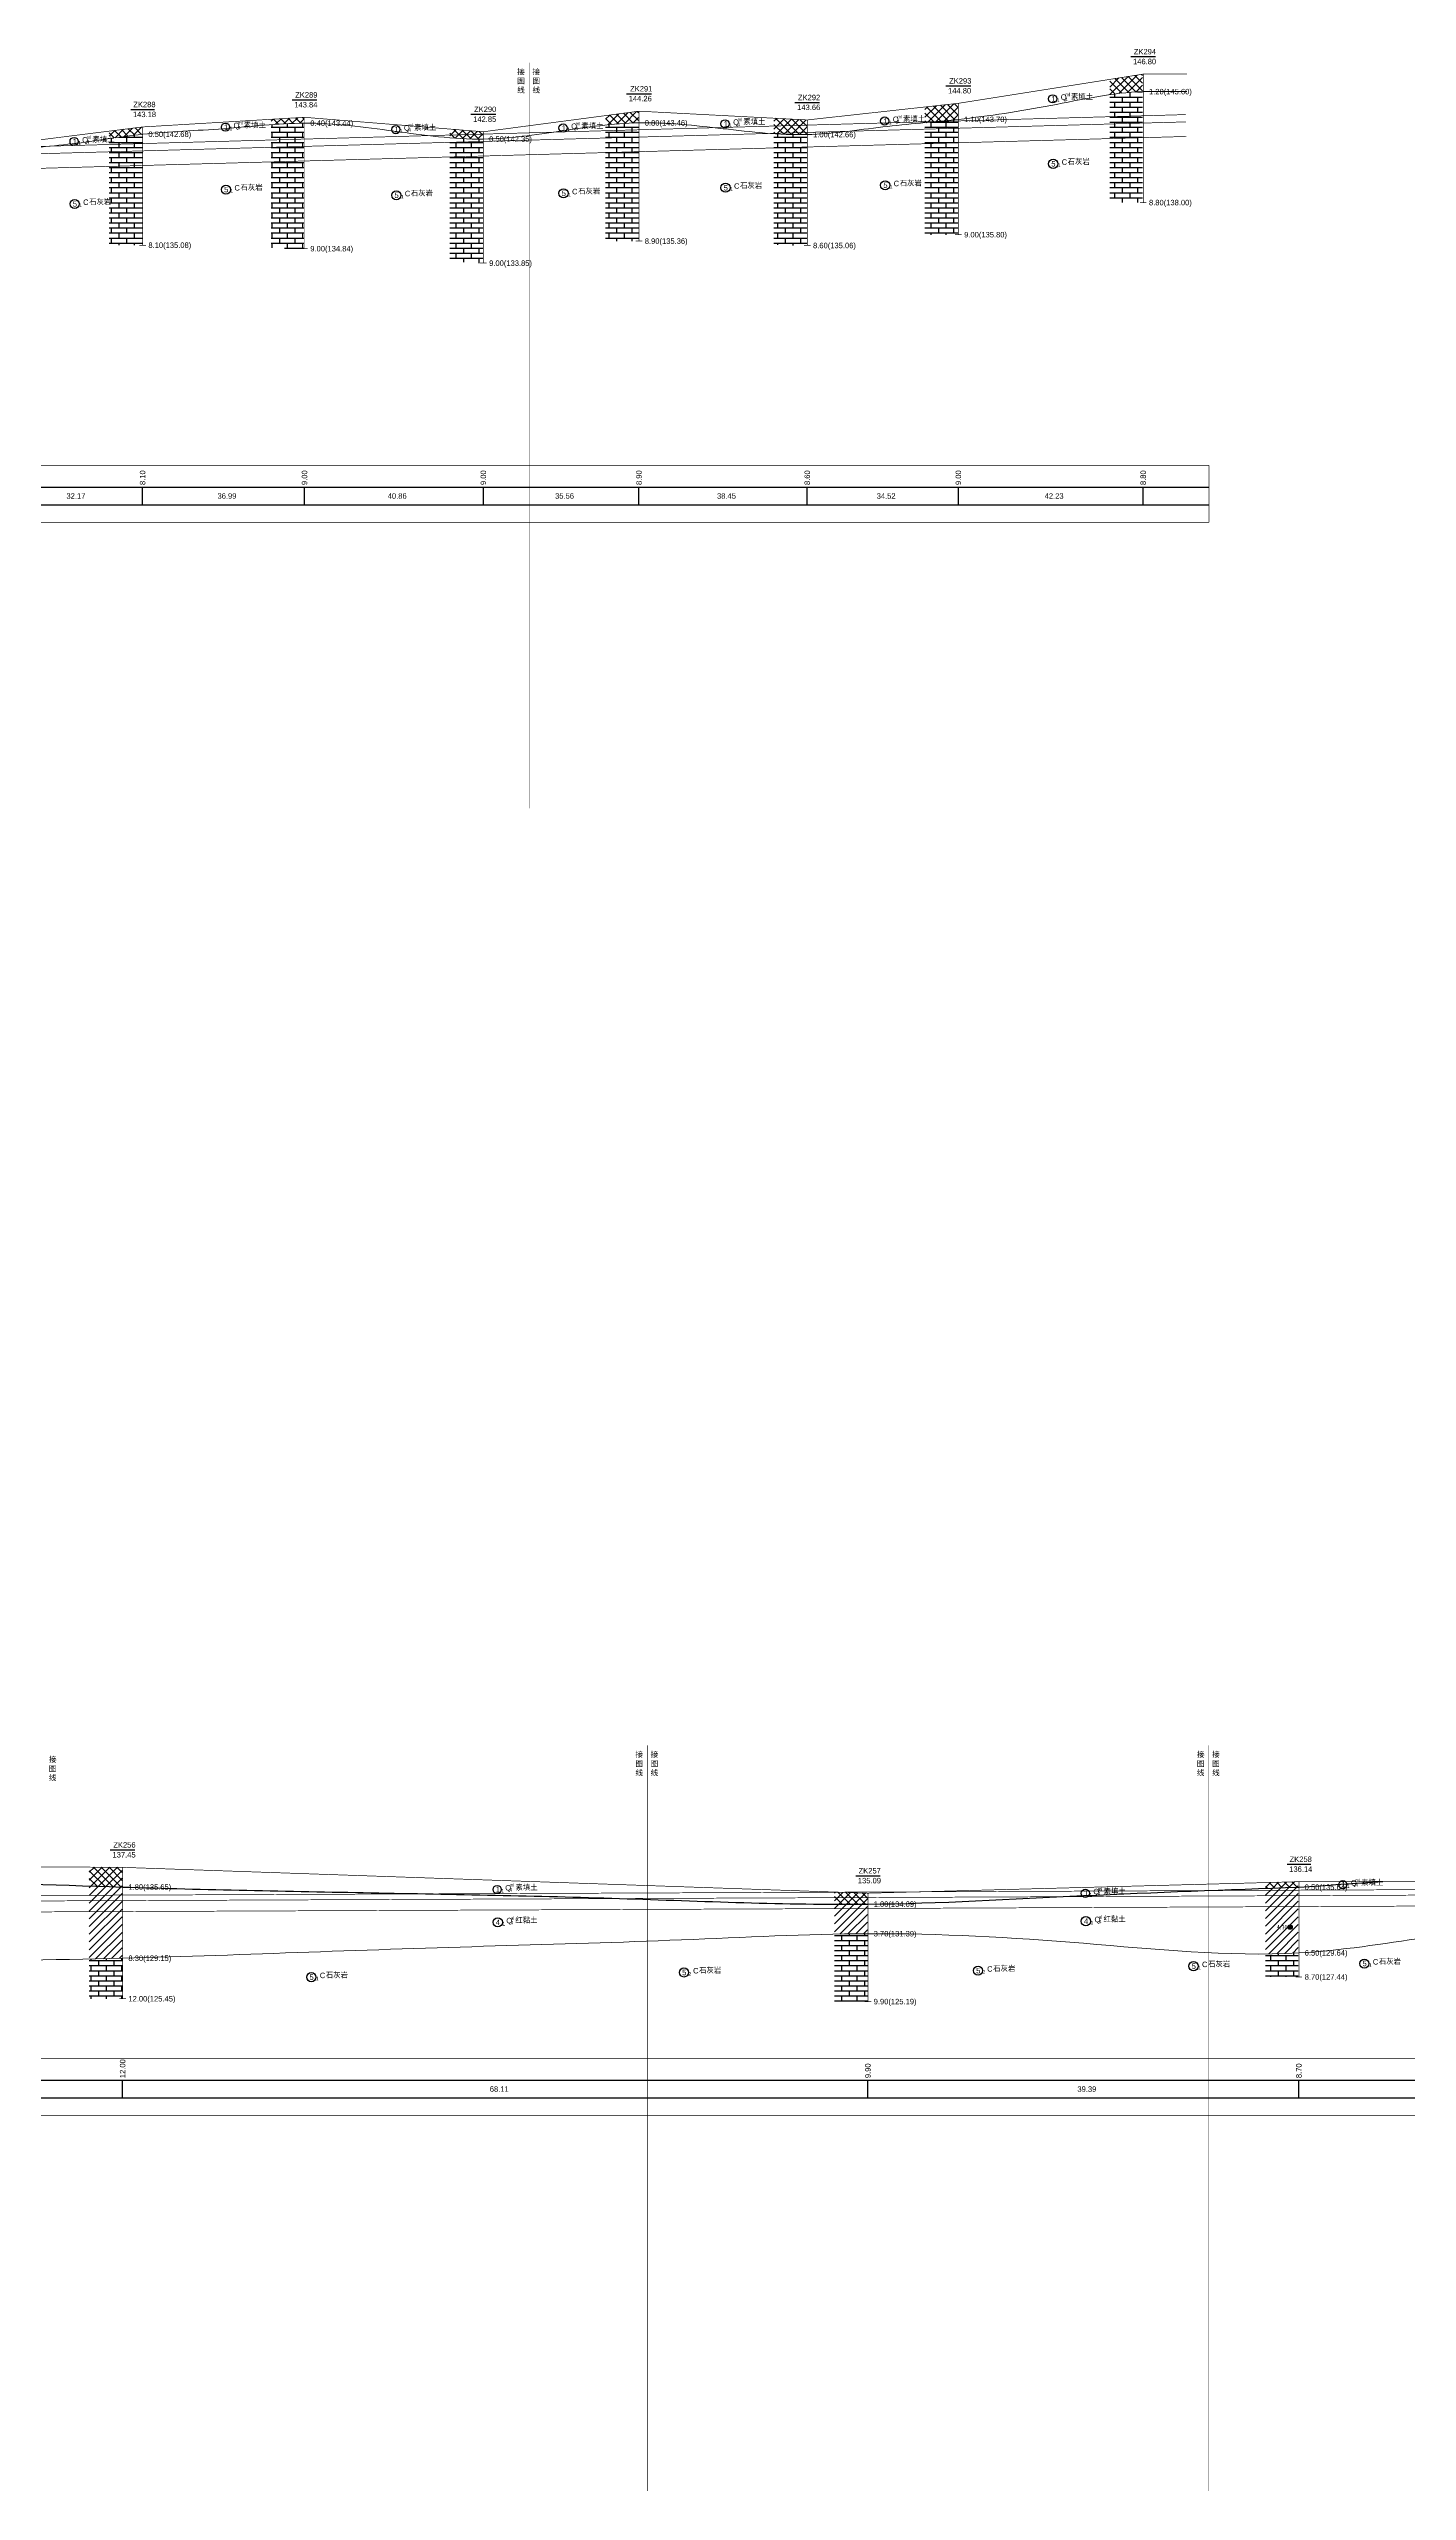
# Model space of a CAD drawing. Header units: inches. Extents: x -205 to 12199, y -11610 to -150.
# Drawn here: x 4625 to 5246, y -11602 to -10487 of the extents above; entities that cross this region are included whole.
import ezdxf

# ---------------------------------------------------------------- set-up
doc = ezdxf.new("R2010")
doc.units = ezdxf.units.IN
doc.header["$MEASUREMENT"] = 0
for name, pattern in [('ACAD_ISO03W100', [30, 12, -18]), ('ACAD_ISO05W100', [34, 24, -3, 0.5, -3, 0.5, -3]), ('ACAD_ISO12W100', [21, 12, -3, 0, -3, 0, -3])]:
    doc.linetypes.add(name, pattern=pattern)
for name, color, linetype in [('GiCAD_PouMian', 7, 'Continuous'), ('GICAD_QUYANG', 7, 'Continuous'), ('地质-地层符号', 3, 'Continuous'), ('地质-地层线', 7, 'Continuous'), ('地质-地面线', 7, 'Continuous'), ('地质-填充花纹', 4, 'Continuous'), ('地质-文字', 7, 'Continuous'), ('地质-标注栏', 7, 'Continuous'), ('地质-钻孔', 7, 'Continuous'), ('管底', 7, 'Continuous'), ('红线', 1, 'ACAD_ISO05W100')]:
    doc.layers.add(name, color=color, linetype=linetype)
doc.styles.add('LZ_PMT_LINE', font='', dxfattribs={"height": 2})
doc.styles.get("Standard").update_dxf_attribs({"font": ''})
doc.styles.add('地层编号', font='Comfont.shx', dxfattribs={"width": 0.7, "height": 2.5, "bigfont": 'Hztxt12a.shx'})
doc.styles.add('层底标注', font='Comfont.shx', dxfattribs={"width": 0.7, "height": 2.5, "bigfont": 'Hztxt12a.shx'})
doc.styles.add('岩土名称', font='Comfont.shx', dxfattribs={"width": 0.7, "height": 2.5, "bigfont": 'Hztxt12a.shx'})
doc.styles.add('时代', font='Comfont.shx', dxfattribs={"width": 0.7, "height": 2.5, "bigfont": 'Hztxt12a.shx'})
doc.styles.add('标注栏数据', font='Comfont.shx', dxfattribs={"width": 0.7, "height": 2.5, "bigfont": 'Hztxt12a.shx'})
doc.styles.add('钻孔标注', font='Comfont.shx', dxfattribs={"width": 0.7, "height": 2.5, "bigfont": 'Hztxt12a.shx'})
doc.styles.get('LZ_PMT_LINE').set_extended_font_data('SimSun')
doc.styles.get('Standard').set_extended_font_data('SimSun')
doc.linetypes.add('bzhjcx', pattern='A,0.001,[2,XX1.shx,S=1,R=0,X=1,Y=0],-2', length=2.001)
doc.linetypes.add('swx', pattern='A,7,-1.5,["●",LZ_PMT_LINE,S=0.05,R=0,X=0,Y=0],-1.5', length=10)
pattern_1 = [(0, (-1758.2928, -12599.2868), (0, 2.3), []), (90, (-1758.2928, -12599.2868), (-3.5, 2.3), [2.3, -2.3])]
pattern_2 = [(45, (-1758.2928, -12599.2868), (-1.76776695, 1.76776695), []), (135, (-1758.2928, -12599.2868), (-1.76776695, -1.76776695), [])]
pattern_3 = [(45, (0, 0), (-1.76776695, 1.76776695), [])]
pattern_4 = [(0, (0, 0), (0, 2.3), []), (90, (0, 0), (-3.5, 2.3), [2.3, -2.3])]
pattern_5 = [(45, (0, 0), (-1.76776695, 1.76776695), []), (135, (0, 0), (-1.76776695, -1.76776695), [])]

# ---------------------------------------------------------------- blocks, each defined once
blk = doc.blocks.new('gkqy_yuan.dwg不标')
at = {"layer": 'GiCAD_PouMian'}
h = blk.add_hatch(color=7, dxfattribs=at)
edge = h.paths.add_edge_path()
edge.add_arc((0, 0), 1, 0, 360)
at = {"layer": 'GICAD_QUYANG', "color": 7}
blk.add_circle((0, 0), 1, dxfattribs=at)

msp = doc.modelspace()

# ---------------------------------------------------------------- hatches: boundary and pattern name
at = {"layer": '地质-填充花纹', "linetype": 'Continuous'}
h = msp.add_hatch(dxfattribs=at)
h.set_pattern_fill('GKSTT', scale=0.5, style=0, pattern_type=2)
h.set_pattern_definition(pattern_2)
h.paths.add_polyline_path([(5124.92044, -10506.14098), (5117.42893, -10506.6038), (5112.45973, -10507.15577), (5109.92044, -10507.51608), (5109.92044, -10500.53286), (5124.92044, -10498.165)])
h = msp.add_hatch(dxfattribs=at)
h.set_pattern_fill('GKSHY', scale=0.5, style=0, pattern_type=2)
h.set_pattern_definition(pattern_1)
h.paths.add_polyline_path([(5124.92044, -10556.79221), (5109.92044, -10556.79221), (5109.92044, -10507.51608), (5112.45973, -10507.15577), (5117.42893, -10506.6038), (5124.92044, -10506.14098)])
h = msp.add_hatch(dxfattribs=at)
h.set_pattern_fill('GKSTT', scale=0.5, style=0, pattern_type=2)
h.set_pattern_definition(pattern_2)
h.paths.add_polyline_path([(4741.67408, -10520.53188), (4734.83732, -10520.70402), (4729.8451, -10520.98128), (4726.67408, -10521.21379), (4726.67408, -10518.76588), (4741.67408, -10517.87379)])
h = msp.add_hatch(dxfattribs=at)
h.set_pattern_fill('GKSTT', scale=0.5, style=0, pattern_type=2)
h.set_pattern_definition(pattern_2)
h.paths.add_polyline_path([(4894.518, -10520.40211), (4888.99389, -10520.61979), (4884.00666, -10520.97488), (4879.518, -10521.40444), (4879.518, -10517.07442), (4894.518, -10515.09197)])
h = msp.add_hatch(dxfattribs=at)
h.set_pattern_fill('GKSTT', scale=0.5, style=0, pattern_type=2)
h.set_pattern_definition(pattern_2)
h.paths.add_polyline_path([(4971.40898, -10519.04587), (4971.40898, -10525.72467), (4963.08785, -10525.6959), (4958.09299, -10525.47242), (4956.40898, -10525.35645), (4956.40898, -10518.26555)])
h = msp.add_hatch(dxfattribs=at)
h.set_pattern_fill('GKSTT', scale=0.5, style=0, pattern_type=2)
h.set_pattern_definition(pattern_2)
h.paths.add_polyline_path([(5040.45598, -10518.81758), (5031.05787, -10519.77132), (5026.08019, -10520.2432), (5025.45598, -10520.30207), (5025.45598, -10513.13743), (5040.45598, -10511.48638)])
h = msp.add_hatch(dxfattribs=at)
h.set_pattern_fill('GKSTT', scale=0.5, style=0, pattern_type=2)
h.set_pattern_definition(pattern_2)
h.paths.add_polyline_path([(4667.69013, -10525.62292), (4660.53243, -10526.50045), (4655.58097, -10527.19536), (4652.69013, -10527.61958), (4652.69013, -10524.17112), (4667.69013, -10522.29029)])
h = msp.add_hatch(dxfattribs=at)
h.set_pattern_fill('GKSHY', scale=0.5, style=0, pattern_type=2)
h.set_pattern_definition(pattern_1)
h.paths.add_polyline_path([(4667.69013, -10576.25894), (4652.69013, -10576.25894), (4652.69013, -10527.61958), (4655.58097, -10527.19536), (4660.53243, -10526.50045), (4667.69013, -10525.62292)])
h = msp.add_hatch(dxfattribs=at)
h.set_pattern_fill('GKSHY', scale=0.5, style=0, pattern_type=2)
h.set_pattern_definition(pattern_1)
h.paths.add_polyline_path([(4741.67408, -10577.84975), (4735.76417, -10577.63298), (4729.59748, -10577.53355), (4726.67408, -10577.49819), (4726.67408, -10521.21379), (4729.8451, -10520.98128), (4734.83732, -10520.70402), (4741.67408, -10520.53188)])
h = msp.add_hatch(dxfattribs=at)
h.set_pattern_fill('GKSTT', scale=0.5, style=0, pattern_type=2)
h.set_pattern_definition(pattern_2)
h.paths.add_polyline_path([(4823.3942, -10524.43866), (4823.3942, -10527.79013), (4817.58191, -10527.7425), (4812.58705, -10527.52015), (4808.3942, -10527.21782), (4808.3942, -10523.22722)])
h = msp.add_hatch(dxfattribs=at)
h.set_pattern_fill('GKSHY', scale=0.5, style=0, pattern_type=2)
h.set_pattern_definition(pattern_1)
h.paths.add_polyline_path([(4812.58705, -10527.52015), (4817.58191, -10527.7425), (4823.3942, -10527.79013), (4823.3942, -10584.4519), (4818.20484, -10584.30758), (4812.75405, -10583.77417), (4808.3942, -10583.26631), (4808.3942, -10527.21782)])
h = msp.add_hatch(dxfattribs=at)
h.set_pattern_fill('GKSHY', scale=0.5, style=0, pattern_type=2)
h.set_pattern_definition(pattern_1)
h.paths.add_polyline_path([(4894.518, -10574.39226), (4879.518, -10574.39226), (4879.518, -10521.40444), (4884.00666, -10520.97488), (4888.99389, -10520.61979), (4894.518, -10520.40211)])
h = msp.add_hatch(dxfattribs=at)
h.set_pattern_fill('GKSHY', scale=0.5, style=0, pattern_type=2)
h.set_pattern_definition(pattern_1)
h.paths.add_polyline_path([(4958.09299, -10525.47242), (4963.08785, -10525.6959), (4971.40898, -10525.72467), (4971.40898, -10576.3922), (4965.16417, -10576.3922), (4958.84674, -10576.17672), (4956.40898, -10576.06853), (4956.40898, -10525.35645)])
h = msp.add_hatch(dxfattribs=at)
h.set_pattern_fill('GKSHY', scale=0.5, style=0, pattern_type=2)
h.set_pattern_definition(pattern_1)
h.paths.add_polyline_path([(5040.45598, -10571.45887), (5025.45598, -10571.45887), (5025.45598, -10520.30207), (5026.08019, -10520.2432), (5031.05787, -10519.77132), (5040.45598, -10518.81758)])
h = msp.add_hatch(dxfattribs=at)
h.set_pattern_fill('GKSTT', scale=0.5, style=0, pattern_type=2)
h.set_pattern_definition(pattern_5)
h.paths.add_polyline_path([(4658.56188, -11317.11256), (4658.56188, -11326.1063), (4651.35463, -11325.88144), (4646.35725, -11325.71957), (4643.56188, -11325.62638), (4643.56188, -11317.02014)])
h = msp.add_hatch(dxfattribs=at)
h.set_pattern_fill('GKNXT', scale=0.5, style=0, pattern_type=2)
h.set_pattern_definition(pattern_3)
h.paths.add_polyline_path([(4646.35725, -11325.71957), (4651.35463, -11325.88144), (4658.56188, -11326.1063), (4658.56188, -11358.61992), (4651.38182, -11358.78713), (4646.38301, -11358.896), (4643.56188, -11358.95514), (4643.56188, -11325.62638)])
h = msp.add_hatch(dxfattribs=at)
h.set_pattern_fill('GKSTT', scale=0.5, style=0, pattern_type=2)
h.set_pattern_definition(pattern_5)
h.paths.add_polyline_path([(4999.11986, -11328.90544), (4999.11986, -11333.91566), (4990.81072, -11333.96722), (4985.81072, -11333.96686), (4984.11986, -11333.95949), (4984.11986, -11328.38571)])
h = msp.add_hatch(dxfattribs=at)
h.set_pattern_fill('GKSTT', scale=0.5, style=0, pattern_type=2)
h.set_pattern_definition(pattern_5)
h.paths.add_polyline_path([(5196.05967, -11326.1729), (5187.76818, -11326.46513), (5182.7713, -11326.64187), (5181.05967, -11326.70271), (5181.05967, -11324.07062), (5196.05967, -11323.67075)])
h = msp.add_hatch(dxfattribs=at)
h.set_pattern_fill('GKNXT', scale=0.5, style=0, pattern_type=2)
h.set_pattern_definition(pattern_3)
h.paths.add_polyline_path([(5196.05967, -11356.17495), (5187.66154, -11356.53982), (5182.66283, -11356.6512), (5181.05967, -11356.66412), (5181.05967, -11326.70271), (5182.7713, -11326.64187), (5187.76818, -11326.46513), (5196.05967, -11326.1729)])
h = msp.add_hatch(dxfattribs=at)
h.set_pattern_fill('GKNXT', scale=0.5, style=0, pattern_type=2)
h.set_pattern_definition(pattern_3)
h.paths.add_polyline_path([(4999.11986, -11347.41576), (4994.17858, -11347.44837), (4989.17895, -11347.50936), (4984.17971, -11347.59557), (4984.11986, -11347.59688), (4984.11986, -11333.95949), (4985.81072, -11333.96686), (4990.81072, -11333.96722), (4999.11986, -11333.91566)])
h = msp.add_hatch(dxfattribs=at)
h.set_pattern_fill('GKSHY', scale=0.5, style=0, pattern_type=2)
h.set_pattern_definition(pattern_4)
h.paths.add_polyline_path([(4999.11986, -11378.4141), (4984.11986, -11378.4141), (4984.11986, -11347.59688), (4984.17971, -11347.59557), (4989.17895, -11347.50936), (4994.17858, -11347.44837), (4999.11986, -11347.41576)])
h = msp.add_hatch(dxfattribs=at)
h.set_pattern_fill('GKSHY', scale=0.5, style=0, pattern_type=2)
h.set_pattern_definition(pattern_4)
h.paths.add_polyline_path([(4658.56188, -11377.1141), (4643.56188, -11377.1141), (4643.56188, -11358.95514), (4646.38301, -11358.896), (4651.38182, -11358.78713), (4658.56188, -11358.61992)])
h = msp.add_hatch(dxfattribs=at)
h.set_pattern_fill('GKSHY', scale=0.5, style=0, pattern_type=2)
h.set_pattern_definition(pattern_4)
h.paths.add_polyline_path([(5196.05967, -11367.16409), (5181.05967, -11367.16409), (5181.05967, -11356.66412), (5182.66283, -11356.6512), (5187.66154, -11356.53982), (5196.05967, -11356.17495)])

# ---------------------------------------------------------------- linework, layer by layer
at = {"layer": '地质-地层符号', "color": 7, "linetype": 'Continuous'}
for centre, major_axis in [((5007.05748, -10519.55887), (0, 1.875)), ((5083.81321, -10509.42554), (0, 1.875)), ((4636.64862, -10528.92558), (0, 1.875)), ((4705.8071, -10522.35893), (0, 1.875)), ((4783.65914, -10523.45888), (0, 1.875)), ((4860.0811, -10522.72556), (0, 1.875)), ((4934.08849, -10520.8589), (0, 1.875)), ((5084.02154, -10539.08715), (0, 2.08333)), ((4706.01544, -10550.85893), (0, 2.08333)), ((4783.86747, -10553.46521), (0, 2.08333)), ((4860.28943, -10552.55889), (0, 2.08333)), ((4934.29682, -10550.02556), (0, 2.08333)), ((5007.26581, -10548.8922), (0, 2.08333)), ((4636.85695, -10557.42558), (0, 2.08333)), ((4829.96587, -11327.21765), (0, 1.875)), ((5098.71477, -11328.9641), (0, 1.875)), ((5216.40109, -11325.02242), (0, 1.875)), ((4830.21587, -11342.21765), (0, 2.125)), ((5098.96477, -11341.7141), (0, 2.125)), ((4745.03521, -11367.26409), (0, 2.08333)), ((4915.3137, -11365.11411), (0, 2.08333)), ((5049.68865, -11364.28262), (0, 2.08333)), ((5148.15805, -11362.22547), (0, 2.08333)), ((5226.21813, -11361.04963), (0, 2.08333))]:
    msp.add_ellipse(centre, major_axis=major_axis, ratio=1, dxfattribs=at)
at = {"layer": '地质-地层线', "color": 7, "linetype": 'bzhjcx', "lineweight": 0}
for points in [[(4522.4124, -10556.99222), (4563.00976, -10545.65888), (4594.58548, -10536.84407), (4603.60711, -10534.32555), (4635.77362, -10529.95891), (4667.94013, -10525.59227), (4704.9321, -10523.05893), (4741.92408, -10520.52558), (4782.78414, -10524.15888), (4823.6442, -10527.79218), (4859.2061, -10524.09222), (4894.768, -10520.39226), (4933.21349, -10523.0589), (4971.65898, -10525.72553), (5006.18248, -10522.25887), (5040.70598, -10518.7922), (5082.93821, -10512.45887), (5125.17044, -10506.12554), (5135.17044, -10506.12554), (5145.17044, -10506.12554)], [(1106.15112, -11342.71405), (1142.36705, -11346.48905), (1178.58297, -11350.26405), (1273.33769, -11352.81408), (1368.0924, -11355.3641), (1442.62576, -11357.63076), (1517.15912, -11359.89741), (1591.69249, -11362.16406), (1689.29214, -11349.48906), (1786.8918, -11336.81407), (1875.79402, -11335.96406), (1964.69624, -11335.11406), (2053.59846, -11334.26405), (2160.70242, -11334.28908), (2267.80638, -11334.31411), (2373.42749, -11332.51412), (2479.0486, -11330.71412), (2583.52467, -11334.16412), (2688.00074, -11337.61412), (2767.56014, -11333.44743), (2847.11955, -11329.28074), (2926.67896, -11325.11406), (3006.37095, -11333.16408), (3032.93495, -11335.84741), (3086.06294, -11341.21409), (3163.81452, -11349.5141), (3241.5661, -11357.8141), (3320.22431, -11360.8016), (3398.88252, -11363.7891), (3477.54074, -11366.7766), (3556.19895, -11369.7641), (3641.39899, -11366.33077), (3724.66268, -11362.97548), (3726.59904, -11362.89745), (3811.79908, -11359.46412), (3896.37218, -11364.36409), (3980.94527, -11369.26405), (4054.81743, -11360.42656), (4128.68958, -11351.58908), (4149.79591, -11349.06408), (4202.56174, -11342.75159), (4276.4339, -11333.91411), (4356.83858, -11346.98552), (4370.23936, -11349.16409), (4464.04483, -11364.41407), (4561.42836, -11361.51409), (4658.81188, -11358.6141), (4743.95138, -11355.8141), (4829.09087, -11353.0141), (4914.23037, -11350.21411), (4999.36986, -11347.41411), (5097.83977, -11351.7891), (5196.30967, -11356.16409), (5253.95892, -11349.21409), (5311.60817, -11342.26408), (5419.55451, -11340.71409), (5527.50085, -11339.16409), (5621.70536, -11345.18908), (5715.90987, -11351.21408)]]:
    msp.add_spline(points, degree=3, dxfattribs=at)
at = {"layer": '地质-地层线', "color": 7, "lineweight": 25}
for points in [[(2595.13311, -11326.88079), (2641.56693, -11329.74745), (2688.00074, -11332.61412), (2807.33985, -11326.36409), (2926.67896, -11320.11406), (3006.37095, -11324.16407), (3086.06294, -11328.21409), (3163.81452, -11328.7641), (3241.5661, -11329.3141), (3346.44371, -11328.9641), (3451.32133, -11328.6141), (3556.19895, -11328.2641), (3683.99901, -11330.86411), (3811.79908, -11333.46412), (3896.37218, -11332.36409), (3980.94527, -11331.26405), (4079.44148, -11327.48074), (4177.93769, -11323.69742), (4276.4339, -11319.91411), (4370.23936, -11319.16409), (4464.04483, -11318.41407), (4561.42836, -11322.26409), (4658.81188, -11326.1141), (4772.33121, -11328.7141), (4885.85053, -11331.3141), (4999.36986, -11333.91411), (5097.83977, -11330.0391), (5196.30967, -11326.16409)], [(5196.30967, -11326.16409), (5215.52609, -11324.84742), (5234.7425, -11323.53075)]]:
    msp.add_spline(points, degree=3, dxfattribs=at)
at = {"layer": '地质-地面线', "color": 7, "linetype": 'Continuous', "const_width": 0.3}
for points in [[(3843.45717, -10518.0589), (3931.67858, -10551.7256), (4024.02719, -10537.92555), (4099.47443, -10537.99218), (4178.29971, -10540.19219), (4249.33296, -10534.72557), (4307.45114, -10533.59225), (4373.02426, -10521.3255), (4445.68999, -10531.32551), (4522.4124, -10526.99222), (4603.60711, -10530.32555), (4667.94013, -10522.25895), (4741.92408, -10517.85892), (4823.6442, -10524.45885), (4894.768, -10515.05893), (4971.65898, -10519.05887), (5040.70598, -10511.45887), (5125.17044, -10498.12554), (5145.17044, -10498.12554)], [(3811.79908, -11325.96412), (3980.94527, -11327.76405), (4276.4339, -11313.91411), (4464.04483, -11315.91407), (4658.81188, -11317.1141), (4999.36986, -11328.91411), (5196.30967, -11323.66409), (5311.60817, -11323.26408), (5527.50085, -11323.66409), (5715.90987, -11320.21408), (5961.63192, -11307.2641), (6228.48199, -11318.86406), (6429.36404, -11316.16409)]]:
    msp.add_lwpolyline(points, dxfattribs=at)
at = {"layer": '地质-标注栏', "color": 7, "linetype": 'Continuous', "const_width": 0.3}
for points in [[(389.34322, -10676.79217), (5155.17051, -10676.79217)], [(5155.17051, -10676.79217), (5155.17051, -10702.79217)], [(389.34322, -10702.79217), (5155.17051, -10702.79217)], [(419.52411, -11404.36426), (12199.09231, -11404.36426)], [(419.52411, -11430.36426), (12199.09231, -11430.36426)]]:
    msp.add_lwpolyline(points, dxfattribs=at)
at = {"layer": '地质-标注栏', "color": 7, "linetype": 'Continuous'}
for points in [[(389.34322, -10686.79217), (5155.17051, -10686.79217)], [(389.34322, -10694.79217), (5155.17051, -10694.79217)], [(4667.94013, -10694.79217), (4667.94013, -10686.79217)], [(4667.94013, -10694.79217), (4667.94013, -10686.79217)], [(4741.92408, -10694.79217), (4741.92408, -10686.79217)], [(4741.92408, -10694.79217), (4741.92408, -10686.79217)], [(4823.6442, -10694.79217), (4823.6442, -10686.79217)], [(4823.6442, -10694.79217), (4823.6442, -10686.79217)], [(4894.768, -10694.79217), (4894.768, -10686.79217)], [(4894.768, -10694.79217), (4894.768, -10686.79217)], [(4971.65898, -10694.79217), (4971.65898, -10686.79217)], [(4971.65898, -10694.79217), (4971.65898, -10686.79217)], [(5040.70598, -10694.79217), (5040.70598, -10686.79217)], [(5040.70598, -10694.79217), (5040.70598, -10686.79217)], [(5125.17044, -10694.79217), (5125.17044, -10686.79217)], [(419.52411, -11414.36426), (12199.09231, -11414.36426)], [(4658.81188, -11422.36426), (4658.81188, -11414.36426)], [(4658.81188, -11422.36426), (4658.81188, -11414.36426)], [(4999.36986, -11422.36426), (4999.36986, -11414.36426)], [(4999.36986, -11422.36426), (4999.36986, -11414.36426)], [(5196.30967, -11422.36426), (5196.30967, -11414.36426)], [(5196.30967, -11422.36426), (5196.30967, -11414.36426)], [(419.52411, -11422.36426), (12199.09231, -11422.36426)]]:
    msp.add_lwpolyline(points, dxfattribs=at)
at = {"layer": '地质-钻孔', "color": 7, "linetype": 'Continuous'}
for p, q in [((5119.51583, -10490.12542), (5130.8254, -10490.12542)), ((4889.07149, -10507.05902), (4900.46456, -10507.05902)), ((5035.00948, -10503.45892), (5046.40255, -10503.45892)), ((4662.53536, -10514.25897), (4673.34493, -10514.25897)), ((4736.26925, -10509.85882), (4747.57882, -10509.85882)), ((4817.98946, -10516.45892), (4829.29903, -10516.45892)), ((4966.0461, -10511.05877), (4977.27218, -10511.05877)), ((4653.19873, -11309.11426), (4664.4248, -11309.11426)), ((4993.79834, -11320.91406), (5004.94141, -11320.91406)), ((5190.90479, -11315.66406), (5201.71436, -11315.66406))]:
    msp.add_line(p, q, dxfattribs=at)
at = {"layer": '地质-钻孔', "color": 7, "const_width": 0.3, "flags": 128}
for points in [[(5125.17044, -10498.12554), (5125.17044, -10556.79221)], [(4741.92408, -10517.85892), (4741.92408, -10577.85892)], [(4894.768, -10515.05893), (4894.768, -10574.39226)], [(5040.70598, -10511.45887), (5040.70598, -10571.45887)], [(4667.94013, -10522.25894), (4667.94013, -10576.25894)], [(4823.6442, -10524.45885), (4823.6442, -10584.45885)], [(4971.65898, -10519.05887), (4971.65898, -10576.3922)], [(4658.81188, -11317.1141), (4658.81188, -11377.1141)], [(4999.36986, -11328.91411), (4999.36986, -11378.4141)], [(5196.30967, -11323.66409), (5196.30967, -11367.16409)]]:
    msp.add_lwpolyline(points, dxfattribs=at)
at = {"layer": '地质-钻孔', "color": 7, "linetype": 'Continuous', "const_width": 0.3, "flags": 128}
for points in [[(5123.67044, -10556.79221), (5126.67044, -10556.79221)], [(5039.20598, -10571.45887), (5042.20598, -10571.45887)], [(4666.44013, -10576.25894), (4669.44013, -10576.25894)], [(4740.42408, -10577.85892), (4743.42408, -10577.85892)], [(4822.1442, -10584.45885), (4825.1442, -10584.45885)], [(4893.268, -10574.39226), (4896.268, -10574.39226)], [(4970.15898, -10576.3922), (4973.15898, -10576.3922)], [(4657.31188, -11377.1141), (4660.31188, -11377.1141)], [(5194.80967, -11367.16409), (5197.80967, -11367.16409)], [(4997.86986, -11378.4141), (5000.86986, -11378.4141)]]:
    msp.add_lwpolyline(points, dxfattribs=at)
at = {"layer": '管底', "linetype": 'swx', "const_width": 0.3}
for points in [[(3935.33533, -10550.19546), (5144.65142, -10516.61309)], [(3935.42785, -10553.52718), (5144.74395, -10519.9448)], [(775.59398, -11354.36011), (2694.48381, -11337.85709), (5006.99863, -11328.36543), (6821.76814, -11320.36449), (7998.16518, -11315.36394), (9188.61073, -11309.77644), (12189.45177, -11283.91182)], [(775.61548, -11356.86002), (2694.49969, -11340.35705), (5007.0089, -11330.86541), (6821.77916, -11322.86447), (7998.17581, -11317.86392), (9188.62737, -11312.27639), (12189.47332, -11286.41173)]]:
    msp.add_lwpolyline(points, dxfattribs=at)
at = {"layer": '管底', "linetype": 'ACAD_ISO12W100', "const_width": 0.3}
for points in [[(3935.61289, -10560.19061), (5144.92899, -10526.60823)], [(459.512, -11362.87056), (2694.53145, -11345.35696), (5007.02942, -11335.86537), (6821.8012, -11327.86442), (7998.19706, -11322.86387), (9188.66065, -11317.27629), (12189.51642, -11291.41155)]]:
    msp.add_lwpolyline(points, dxfattribs=at)
at = {"layer": '红线', "linetype": 'ACAD_ISO03W100', "ltscale": 0.4, "const_width": 0.2}
for points in [[(4844.56152, -10492.86607), (4844.56152, -10833.4179)], [(4898.56945, -11261.35166), (4898.56945, -11601.90349)], [(5155.13995, -11261.35166), (5155.13995, -11601.90349)]]:
    msp.add_lwpolyline(points, dxfattribs=at)

# ---------------------------------------------------------------- block references
at = {"layer": '管底', "color": 7, "linetype": 'Continuous'}
msp.add_blockref('gkqy_yuan.dwg不标', (5192.30967, -11344.41409), dxfattribs=at)

# ---------------------------------------------------------------- texts
at = {"layer": '地质-地层符号', "color": 7, "linetype": 'Continuous', "style": '时代', "width": 0.8}
for s, p in [('ml', (5089.53404, -10508.20887)), ('ml', (4939.80932, -10519.64223)), ('ml', (5012.77831, -10518.3422)), ('4', (5089.53404, -10510.37554)), ('4', (4642.36945, -10529.87558)), ('ml', (4642.36945, -10527.70891)), ('4', (4711.52794, -10523.30893)), ('ml', (4711.52794, -10521.14226)), ('4', (4789.37997, -10524.40888)), ('ml', (4789.37997, -10522.24222)), ('4', (4865.80193, -10523.67556)), ('ml', (4865.80193, -10521.50889)), ('4', (4939.80932, -10521.8089)), ('4', (5012.77831, -10520.50887)), ('4', (4835.68671, -11328.16765)), ('ml', (4835.68671, -11326.00099)), ('4', (5104.4356, -11329.9141)), ('ml', (5104.4356, -11327.74743)), ('4', (5222.12192, -11325.97242)), ('ml', (5222.12192, -11323.80576)), ('4', (4836.18671, -11343.16765)), ('al', (4836.18671, -11341.00099)), ('4', (5104.9356, -11342.6641)), ('al', (5104.9356, -11340.49743))]:
    msp.add_text(s, height=1.5, dxfattribs=at).set_placement(p)
at = {"layer": '地质-地层符号', "color": 7, "linetype": 'Continuous'}
for s, height, style, p in [('素填土', 2.5, '岩土名称', (5092.16738, -10509.87554)), ('1', 2.5, '地层编号', (5006.43248, -10520.80887)), ('Q', 2.5, '时代', (5010.74498, -10520.00887)), ('素填土', 2.5, '岩土名称', (5015.41165, -10520.00887)), ('1', 2.5, '地层编号', (5083.18821, -10510.67554)), ('1', 1.625, '地层编号', (5085.68821, -10510.87554)), ('Q', 2.5, '时代', (5087.50071, -10509.87554)), ('1', 2.5, '地层编号', (4636.02362, -10530.17558)), ('1', 1.625, '地层编号', (4638.52362, -10530.37558)), ('Q', 2.5, '时代', (4640.33612, -10529.37558)), ('素填土', 2.5, '岩土名称', (4645.00279, -10529.37558)), ('1', 2.5, '地层编号', (4705.1821, -10523.60893)), ('1', 1.625, '地层编号', (4707.6821, -10523.80893)), ('Q', 2.5, '时代', (4709.4946, -10522.80893)), ('素填土', 2.5, '岩土名称', (4714.16127, -10522.80893)), ('1', 2.5, '地层编号', (4783.03414, -10524.70888)), ('1', 1.625, '地层编号', (4785.53414, -10524.90888)), ('Q', 2.5, '时代', (4787.34664, -10523.90888)), ('素填土', 2.5, '岩土名称', (4792.0133, -10523.90888)), ('1', 2.5, '地层编号', (4859.4561, -10523.97556)), ('1', 1.625, '地层编号', (4861.9561, -10524.17556)), ('Q', 2.5, '时代', (4863.7686, -10523.17556)), ('素填土', 2.5, '岩土名称', (4868.43527, -10523.17556)), ('1', 2.5, '地层编号', (4933.46349, -10522.1089)), ('1', 1.625, '地层编号', (4935.96349, -10522.3089)), ('Q', 2.5, '时代', (4937.77599, -10521.3089)), ('素填土', 2.5, '岩土名称', (4942.44266, -10521.3089)), ('1', 1.625, '地层编号', (5008.93248, -10521.00887)), ('5', 2.5, '地层编号', (5083.18821, -10540.33715)), ('1', 1.625, '地层编号', (5086.10488, -10540.53715)), ('C', 2.5, '时代', (5087.91738, -10539.53715)), ('石灰岩', 2.5, '岩土名称', (5090.66738, -10539.53715)), ('5', 2.5, '地层编号', (4705.1821, -10552.10893)), ('1', 1.625, '地层编号', (4708.09877, -10552.30893)), ('C', 2.5, '时代', (4709.91127, -10551.30893)), ('石灰岩', 2.5, '岩土名称', (4712.66127, -10551.30893)), ('C', 2.5, '时代', (4787.7633, -10553.91521)), ('石灰岩', 2.5, '岩土名称', (4790.5133, -10553.91521)), ('5', 2.5, '地层编号', (4859.4561, -10553.80889)), ('C', 2.5, '时代', (4864.18527, -10553.00889)), ('石灰岩', 2.5, '岩土名称', (4866.93527, -10553.00889)), ('5', 2.5, '地层编号', (4933.46349, -10551.27556)), ('1', 1.625, '地层编号', (4936.38016, -10551.47556)), ('C', 2.5, '时代', (4938.19266, -10550.47556)), ('石灰岩', 2.5, '岩土名称', (4940.94266, -10550.47556)), ('5', 2.5, '地层编号', (5006.43248, -10550.1422)), ('1', 1.625, '地层编号', (5009.34915, -10550.3422)), ('C', 2.5, '时代', (5011.16165, -10549.3422)), ('石灰岩', 2.5, '岩土名称', (5013.91165, -10549.3422)), ('5', 2.5, '地层编号', (4636.02362, -10558.67558)), ('1', 1.625, '地层编号', (4638.94029, -10558.87558)), ('C', 2.5, '时代', (4640.75279, -10557.87558)), ('石灰岩', 2.5, '岩土名称', (4643.50279, -10557.87558)), ('5', 2.5, '地层编号', (4783.03414, -10554.71521)), ('1', 1.625, '地层编号', (4785.9508, -10554.91521)), ('1', 1.625, '地层编号', (4862.37277, -10554.00889)), ('1', 2.5, '地层编号', (4829.34087, -11328.46765)), ('1', 1.625, '地层编号', (4831.84087, -11328.66765)), ('Q', 2.5, '时代', (4833.65337, -11327.66765)), ('素填土', 2.5, '岩土名称', (4838.32004, -11327.66765)), ('1', 2.5, '地层编号', (5098.08977, -11330.2141)), ('1', 1.625, '地层编号', (5100.58977, -11330.4141)), ('Q', 2.5, '时代', (5102.40227, -11329.4141)), ('素填土', 2.5, '岩土名称', (5107.06893, -11329.4141)), ('1', 2.5, '地层编号', (5215.77609, -11326.27242)), ('1', 1.625, '地层编号', (5218.27609, -11326.47242)), ('Q', 2.5, '时代', (5220.08859, -11325.47242)), ('素填土', 2.5, '岩土名称', (5224.75525, -11325.47242)), ('4', 2.5, '地层编号', (4829.34087, -11343.46765)), ('1', 1.625, '地层编号', (4832.34087, -11343.66765)), ('Q', 2.5, '时代', (4834.15337, -11342.66765)), ('红黏土', 2.5, '岩土名称', (4838.27837, -11342.66765)), ('4', 2.5, '地层编号', (5098.08977, -11342.9641)), ('1', 1.625, '地层编号', (5101.08977, -11343.1641)), ('Q', 2.5, '时代', (5102.90227, -11342.1641)), ('红黏土', 2.5, '岩土名称', (5107.02727, -11342.1641)), ('5', 2.5, '地层编号', (4744.20188, -11368.51409)), ('C', 2.5, '时代', (4748.93104, -11367.71409)), ('石灰岩', 2.5, '岩土名称', (4751.68104, -11367.71409)), ('5', 2.5, '地层编号', (4914.48037, -11366.36411)), ('2', 1.625, '地层编号', (4917.39703, -11366.56411)), ('C', 2.5, '时代', (4919.48037, -11365.56411)), ('石灰岩', 2.5, '岩土名称', (4922.23037, -11365.56411)), ('5', 2.5, '地层编号', (5048.85531, -11365.53262)), ('2', 1.625, '地层编号', (5051.77198, -11365.73262)), ('C', 2.5, '时代', (5053.85531, -11364.73262)), ('石灰岩', 2.5, '岩土名称', (5056.60531, -11364.73262)), ('5', 2.5, '地层编号', (5147.32472, -11363.47547)), ('1', 1.625, '地层编号', (5150.24138, -11363.67547)), ('C', 2.5, '时代', (5152.05388, -11362.67547)), ('石灰岩', 2.5, '岩土名称', (5154.80388, -11362.67547)), ('5', 2.5, '地层编号', (5225.3848, -11362.29963)), ('1', 1.625, '地层编号', (5228.30146, -11362.49963)), ('C', 2.5, '时代', (5230.11396, -11361.49963)), ('石灰岩', 2.5, '岩土名称', (5232.86396, -11361.49963)), ('1', 1.625, '地层编号', (4747.11854, -11368.71409))]:
    msp.add_text(s, height=height, dxfattribs=dict(at, style=style)).set_placement(p)
at = {"layer": '地质-文字', "color": 7, "linetype": 'Continuous', "style": '层底标注'}
for s, p in [('1.20(145.60)', (5127.82044, -10507.37554)), ('1.10(143.70)', (5043.35598, -10520.0422)), ('0.50(142.68)', (4670.59013, -10526.84227)), ('0.40(143.44)', (4744.57408, -10521.77558)), ('0.50(142.35)', (4826.2942, -10529.04218)), ('0.80(143.46)', (4897.418, -10521.64226)), ('1.00(142.66)', (4974.30898, -10526.97553)), ('8.80(138.00)', (5127.82044, -10558.04221)), ('8.90(135.36)', (4897.418, -10575.64226)), ('9.00(135.80)', (5043.35598, -10572.70887)), ('8.10(135.08)', (4670.59013, -10577.50894)), ('9.00(134.84)', (4744.57408, -10579.10892)), ('9.00(133.85)', (4826.2942, -10585.70885)), ('8.60(135.06)', (4974.30898, -10577.6422)), ('1.80(135.65)', (4661.46188, -11327.3641)), ('1.00(134.09)', (5002.01986, -11335.16411)), ('0.50(135.64)', (5198.95967, -11327.41409)), ('3.70(131.39)', (5002.01986, -11348.66411)), ('6.50(129.64)', (5198.95967, -11357.41409)), ('8.30(129.15)', (4661.46188, -11359.8641)), ('8.70(127.44)', (5198.95967, -11368.41409)), ('12.00(125.45)', (4661.46188, -11378.3641)), ('9.90(125.19)', (5002.01986, -11379.6641))]:
    msp.add_text(s, height=2.5, dxfattribs=at).set_placement(p)
at = {"layer": '地质-标注栏', "color": 7, "linetype": 'Continuous', "style": '标注栏数据'}
for s, p in [('8.10', (4669.19013, -10685.79217)), ('9.00', (4743.17408, -10685.79217)), ('9.00', (4824.8942, -10685.79217)), ('8.90', (4896.018, -10685.79217)), ('8.60', (4972.90898, -10685.79217)), ('9.00', (5041.95598, -10685.79217)), ('8.80', (5126.42044, -10685.79217)), ('12.00', (4660.06188, -11413.36426)), ('9.90', (5000.61986, -11413.36426)), ('8.70', (5197.55967, -11413.36426))]:
    msp.add_text(s, height=2.5, rotation=90.0000025, dxfattribs=at).set_placement(p)
for s, p in [('32.17', (4633.15695, -10692.04217)), ('36.99', (4702.1696, -10692.04217)), ('40.86', (4779.9633, -10692.04217)), ('35.56', (4856.4436, -10692.04217)), ('38.45', (4930.42182, -10692.04217)), ('34.52', (5003.39081, -10692.04217)), ('42.23', (5080.14654, -10692.04217)), ('68.11', (4826.59087, -11419.61426)), ('39.39', (5095.10643, -11419.61426))]:
    msp.add_text(s, height=2.5, dxfattribs=at).set_placement(p)
at = {"layer": '地质-钻孔', "color": 7, "linetype": 'Continuous', "style": '钻孔标注'}
for s, p in [('146.80', (5120.51567, -10493.62554)), ('ZK294', (5120.87877, -10489.12554)), ('ZK289', (4737.67408, -10508.85892)), ('ZK291', (4890.72633, -10506.05893)), ('144.80', (5036.00955, -10506.95887)), ('ZK293', (5036.49765, -10502.45887)), ('143.18', (4663.53537, -10517.75894)), ('ZK288', (4663.69013, -10513.25894)), ('143.84', (4737.26931, -10513.35892)), ('142.85', (4818.98944, -10519.95885)), ('ZK290', (4819.3942, -10515.45885)), ('144.26', (4890.07157, -10510.55893)), ('143.66', (4967.04588, -10514.55887)), ('ZK292', (4967.40898, -10510.05887)), ('137.45', (4654.19879, -11312.6141)), ('ZK256', (4654.56188, -11308.1141)), ('ZK257', (4995.11986, -11319.91411)), ('136.14', (5191.90491, -11319.16409)), ('ZK258', (5192.05967, -11314.66409)), ('135.09', (4994.79843, -11324.41411))]:
    msp.add_text(s, height=2.5, dxfattribs=at).set_placement(p)
at = {"layer": '管底', "color": 7, "linetype": 'Continuous', "width": 0.7}
msp.add_text('4.30', height=2, dxfattribs=at).set_placement((5186.3052, -11345.41409))
at = {"layer": '红线', "char_height": 2.5, "attachment_point": 1}
for insert in [(4839.10114, -10495.80981), (4846.06646, -10495.80981), (4893.10907, -11264.2954), (4900.07439, -11264.2954), (5149.67957, -11264.2954), (5156.64489, -11264.2954), (4625.07807, -11266.57801)]:
    msp.add_mtext_dynamic_manual_height_columns('接图线', width=3.594619, gutter_width=12.5, heights=[0], dxfattribs=dict(at, insert=insert))

doc.saveas('drawing.dxf')
